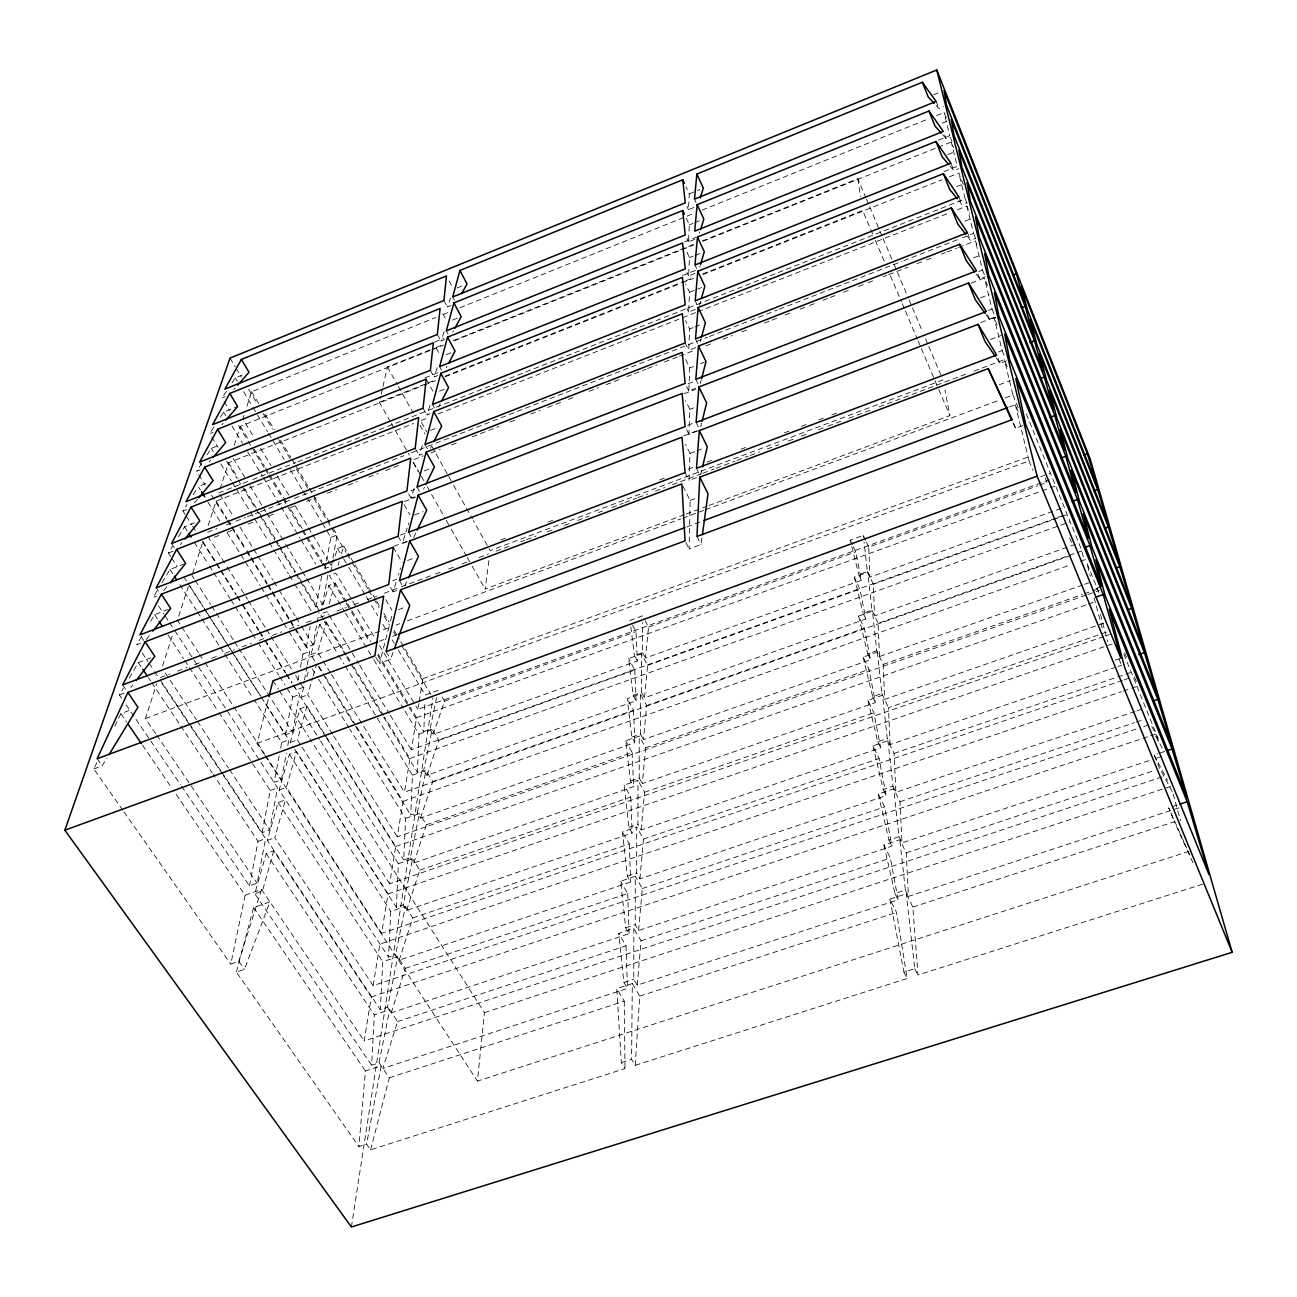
<?xml version="1.0" encoding="UTF-8"?>
<svg xmlns="http://www.w3.org/2000/svg" width="1297" height="1297" viewBox="0 0 1297 1297"><rect width="100%" height="100%" fill="white"/><g stroke="black" fill="none" stroke-linecap="round" stroke-linejoin="round"><path stroke-width="0.75" stroke-dasharray="5 3.75" d="M1135.005 711.486L895.903 792.305L894.038 753.427L887.926 740.717L872.946 745.856L879.09 758.534L886.159 795.612L639.924 878.847L636.632 873.059L636.681 827L622.43 831.88L627.359 876.205L630.65 881.976L399.136 960.234L395.553 954.722L405.345 906.425L390.802 911.418L388.533 957.105L395.553 954.722M1116.117 667.063L890.147 744.559L887.278 738.577L882.479 695.208L867.904 700.283L873.902 712.766L880.663 747.818L641.156 829.95L637.962 824.244L637.978 780.308L624.1 785.139L628.932 827.34L632.142 833.031L406.642 910.364L403.156 904.917L412.576 858.76L398.39 863.705L396.315 907.268L403.156 904.917M1178.973 807.853L908.484 896.389L906.214 852.859L899.794 839.759L883.906 845.06L890.374 858.111L898.14 899.778L637.232 985.185L633.747 979.251L633.844 928.376L618.782 933.402L623.922 982.478L627.424 988.395L382.842 1068.452L397.563 1021.582L389.684 1009.731L374.347 1014.854L371.607 1065.242L379.016 1062.81L389.684 1009.731M1148.899 760.658L902.015 842.839L899.94 801.724L893.698 788.819L878.264 794.04L884.57 806.912L891.979 846.179L638.61 930.5L635.222 924.648L635.303 876.269L620.663 881.23L625.689 927.825L629.094 933.678L391.224 1012.844L387.511 1007.266L397.725 956.683L382.793 961.742L380.313 1009.682L387.511 1007.266M1202.611 884.165L917.984 975.052L912.845 907.073L906.263 893.779L889.888 899.145L896.519 912.391L907.187 978.505L635.206 1065.34L631.574 1059.309L632.32 983.548L616.805 988.622L621.344 1062.583L624.992 1068.598L370.585 1149.839L366.581 1144.1L381.188 1065.842L365.414 1070.998L358.896 1146.564L366.581 1144.1M701.936 537.947L701.029 544.529L689.129 548.923L690.134 500.48L682.676 485.581M696.554 477.62L688.999 480.474L690.004 453.415L685.546 444.417M436.603 697.559L430.004 729.352L423.795 731.589L424.913 702.747M698.045 430.782L688.902 434.268L689.874 409.317L685.562 400.497M418.98 734.199L432.177 729.433L423.779 770.045L417.423 772.315L418.98 734.199L404.291 709.994M412.446 775.249L425.967 770.434L417.245 812.765L410.744 815.067L412.446 775.249L344.97 665.62M695.905 388.225L688.804 390.948L689.761 367.926L685.578 359.285M695.597 347.596L688.723 350.271L689.647 328.968L685.594 320.521M405.588 818.375L419.434 813.495L410.387 857.674L403.724 859.992L405.588 818.375L349.801 729.06M695.322 309.383L688.642 312.01L689.55 292.279L685.61 283.978M695.046 273.359L688.577 275.937L689.453 257.633L686 250.305M694.803 239.345L688.496 241.874L689.356 224.867L686 217.701M693.944 207.439L688.431 209.66L689.274 193.837L686 186.817M635.206 1065.34L639.729 996.145L632.32 983.548M637.232 985.185L641.058 940.811L633.844 928.376M638.61 930.5L642.291 888.542L635.303 876.269M639.924 878.847L643.474 839.11L636.681 827M641.156 829.95L644.593 792.256L637.978 780.308M1103.828 623.192L884.684 699.359L883.144 664.421L877.323 652.083L863.137 657.076L868.99 669.398L875.459 702.569L642.323 783.599L645.663 747.802L639.21 736.015L625.689 740.782L630.423 781.037L633.552 786.647L413.775 863.04L410.387 857.674M1082.671 585.012L879.512 656.525L876.772 650.705L872.427 611.179L858.598 616.091L864.321 628.218L870.53 659.687L643.442 739.614L646.668 705.568L640.378 693.944L627.197 698.645L631.834 737.085L634.882 742.63L420.552 818.067L417.245 812.765M1075.391 544.335L874.6 615.864L873.319 584.282L867.774 572.301L854.301 577.165L859.895 589.097L865.861 618.977L644.496 697.818L647.625 665.377L641.496 653.931L628.623 658.568L633.179 695.322L636.146 700.785L426.989 775.282L423.779 770.045M853.329 546.848L855.68 551.89L861.403 580.278L645.501 658.033L648.532 627.116L645.128 620.663M1189.138 851.302L477.409 1081.098L484.446 1012.649L309.837 738.658M684.33 514.714L485.159 589.033L488.937 560.239M351.39 1227.011L432.922 697.867M1162.031 776.968L364.181 1040.94L371.299 997.004L273.732 850.848L266.225 853.507L254.796 893.73L371.607 1065.242M1136.042 729.092L373.131 985.655L379.875 944.103L1121.37 691.706M1122.424 680.422L381.61 933.37L387.998 894.006L296.494 751.741L289.361 754.335L279.114 790.019L388.533 957.105M1103.796 636.519L389.635 883.824L395.698 846.487L306.951 706.184L300.012 708.729L290.285 742.435L293.56 747.526M1085.994 595.161L397.255 836.841L402.994 801.384L356.205 726.207M1070.641 555.538L404.486 792.208L409.949 758.486L384.528 717.03M1055.953 518.087L411.376 749.747L416.58 717.63L410.306 707.287M1049.5 479.841L417.926 709.313L418.85 703.574M419.158 701.661L422.887 678.704L400.254 640.799M306.351 537.493L325.109 568.491L331.529 566.043L332.583 560.239M332.94 558.294L337.155 535.029L332 526.404M295.959 574.328L315.949 606.931L322.531 604.451L328.449 571.912M292.911 684.848L296.154 689.955L303.06 687.41L304.114 681.736M304.455 679.839L306.903 666.609M307.259 664.729L309.691 651.499L295.862 629.288M325.109 568.491L326.195 562.671M326.552 560.742L330.848 537.461L326.698 530.522M294.597 628.559L306.303 647.365L313.047 644.836L316.873 623.97M317.23 622.074L318.965 612.589M261.378 697.494L285.437 734.896L292.522 732.302L299.558 694.511L293.122 684.313M315.949 606.931L321.996 574.376M221.819 772.218L262.14 832.625L269.63 829.95L277.558 787.863L175.046 631.104M297.937 680.503L299.007 674.829M300.434 667.274L302.914 654.028L287.966 630.099M279.195 755.794L274.121 782.383L281.4 779.74L286.378 753.184M287.804 745.58L288.858 739.89L263.891 701.061M306.303 647.365L310.21 626.483M181.58 786.241L249.446 885.867L257.146 883.16L265.593 838.64L223.214 775.168M285.437 734.896L292.603 697.073L286.118 686.859M280.638 748.191L281.725 742.5L254.342 700.088M249.446 885.867L258.054 841.315L213.275 774.52M262.14 832.625L270.23 790.505L219.096 712.718M245.149 895.206L261.54 889.466L238.81 961.336L230.785 964.076L245.149 895.206L173.344 790.246M390.348 421.638L379.373 402.248L380.718 396.363M381.156 394.401L382.502 388.5M382.939 386.538L387.414 366.921L434.268 348.163M700.785 474.313L701.677 470.568M700.737 426.6L701.596 423.146M263.696 753.606L257.065 743.424L268.495 698.418M370.585 1149.839L389.311 1077.823L379.016 1062.81M700.283 383.62L701.11 380.426M393.121 652.278L390.64 659.249L379.486 663.367L389.667 624.279M390.494 621.117L392.116 614.859M236.411 972.102L253.596 907.576L269.954 901.869L244.42 969.362L236.411 972.102L358.896 1146.564M700.25 341.776L701.061 338.809M273.732 850.848L262.48 891.039L254.796 893.73M373.131 985.655L274.786 837.716L285.437 799.892L278.125 802.519L267.312 840.375L380.313 1009.682M381.61 933.37L286.394 787.392L296.494 751.741M389.635 883.824L297.37 739.841L306.951 706.184M699.44 305.281L700.623 301.131M332.551 734.183L307.746 694.835L312.577 677.974M313.112 676.11L316.322 664.875M330.297 672.657L317.587 652.164L326.26 622.025L319.678 624.505L310.858 654.677L317.23 664.907M325.758 736.745L300.839 697.381L304.114 686.129M306.838 676.758L309.01 669.268M329.13 604.029L335.21 583.083L328.773 585.531L321.494 610.32M338.063 565.395L339.198 561.52M341.451 553.77L343.705 546.021L337.431 548.436L333.41 562.006M330.557 571.701L332.843 563.952M699.829 266.89L700.202 265.593M699.44 233.249L699.813 232.05M396.671 590.524L393.104 591.87L397.141 578.835M398.276 575.171L398.844 573.355M399.962 569.723L400.53 567.924M407.501 541.514L402.329 543.475L407.193 528.041M408.263 524.669L408.798 522.999M391.224 1012.844L405.361 968.389L397.725 956.683M414.343 496.767L410.987 498.048L415.089 485.305M399.136 960.234L412.754 917.984L405.345 906.425M155.608 733.502L145.459 718.538L156.661 684.022M162.514 666.026L172.971 633.828M188.357 586.471L177.381 620.29L180.688 625.381M192.572 573.517L202.3 543.573M208.169 525.496L216.096 501.128L413.662 423.471M219.987 489.131L228.564 462.737L422.433 385.841M234.206 445.39L240.399 426.308L430.345 350.336M243.982 415.283L242.815 418.915L254.293 437.948M246.933 406.22L251.634 391.726L435.533 317.587M422.384 454.047L419.126 455.312L423 443.477M406.642 910.364L419.774 870.19L412.576 858.76M413.775 863.04L426.437 824.762L419.434 813.495M429.972 413.792L426.81 415.024L430.02 405.394M420.552 818.067L432.76 781.572L425.967 770.434M437.754 375.53L434.057 377.005L437.543 366.759M426.989 775.282L438.808 740.425L432.177 729.433M632.563 625.219L636 631.671L637.362 660.967L433.117 734.524L444.563 701.191L440.867 694.997M444.498 339.603L440.915 341.046L444.223 331.497M450.902 305.573L447.4 306.984L450.545 298.067M404.729 585.822L406.61 581.818M413.581 537.655L416.256 532.078M122.826 810.285L93.806 768.943L98.167 760.026M114.784 726.109L120.913 713.609L132.245 709.362M423.6 488.969L424.443 487.234M430.523 448.259L431.35 446.654M438.645 406.755L440.202 403.756M446.281 367.683L447.027 366.289M452.766 332.145L453.48 330.832M121.642 698.24L119.373 694.916L123.361 688.123M129.327 677.909L138.276 662.605L154.797 656.347M141.697 636.357L136.72 644.706L144.502 641.739M150.647 621.328L154.619 614.648L168.886 609.168M157.034 590.897L153.046 597.495L156.824 596.036M162.028 582.661L170.02 569.464L183.898 564.082M93.806 768.943L102.155 765.862L106.776 758.275M170.604 556.397L168.415 552.992L172.452 546.442M178.5 536.634L184.547 526.825L198.052 521.54M185.082 514.39L182.926 510.986L187.011 504.468M193.156 494.676L197.241 488.158M201.862 463.094L196.641 471.265L200.127 469.887M207.098 454.907L211.265 448.373L218.48 445.487M213.94 427.053L209.644 433.668L213.032 432.306M220.377 417.148L223.587 412.203L237.659 406.545M226.408 391.289L221.965 398.001L225.273 396.671M231.968 382.891L235.292 377.849L242.166 375.076M130.9 687.361L132.634 685.092M146.172 639.616L149.512 635.384M163.795 590.589L166.973 586.633M180.348 544.529L181.872 542.681M194.469 502.912L197.387 499.442M209.239 461.927L210.633 460.289M221.836 424.735L223.165 423.211M233.784 389.473L235.065 388.03M456.982 287.999L462.008 285.956M689.274 193.837L699.829 189.557M933.516 94.843L938.785 92.703M936.207 105.576L938.931 108.526L943.535 106.662M443.039 314.555L448.681 312.285M459.932 307.746L694.495 213.178M702.001 210.163L929.074 118.611M936.58 115.579L944.086 112.563L947.037 120.021M452.604 320.083L457.776 318.008M689.356 224.867L692.971 223.408M694.787 222.679L700.202 220.506M942.238 123.166L947.653 120.978M434.576 342.068L443.979 338.306M684.621 241.891L695.905 237.367M938.428 140.189L949.712 135.666L944.086 112.563M942.611 134.661L946.162 138.682L949.323 137.417M436.132 347.418L441.758 345.164M453.01 340.673L694.754 243.949M702.261 240.95L857.803 178.727L865.699 197.355M432.225 349.59L443.509 345.067M454.793 340.56L680.455 250.289M682.335 249.543L693.619 245.02M703.023 241.258L936.207 147.988M938.088 147.242L951.252 141.973L953.49 147.615M446.233 354.648L451.534 352.525M689.453 257.633L693.165 256.141M695.03 255.396L702.471 252.429M947.734 154.602L953.311 152.365M424.865 377.946L438.029 372.709M682.562 275.531L695.743 270.295M944.038 171.626L957.218 166.405L951.252 141.973M950.117 166.227L953.83 170.604L958.71 168.675M379.373 402.248L426.389 383.604M428.269 382.858L435.792 379.859M445.195 376.13L684.022 281.384M685.902 280.638L693.425 277.655M702.812 273.926L862.667 210.519L874.551 238.486M424.314 385.096L435.597 380.605M445.017 376.876L680.277 283.557M682.157 282.811L693.457 278.336M702.861 274.591L941.898 179.78M949.436 176.797L958.84 173.068L963.331 184.32M205.672 483.603L198.263 486.521L200.403 489.942M439.505 391.143L444.952 388.987M689.55 292.279L701.45 287.561M956.619 186.671L963.525 183.947M218.771 492.909L250.807 480.279M252.688 479.55L296.04 462.462M297.921 461.732L965.146 198.927L958.84 173.068M182.926 510.986L186.509 509.575M958.84 200.63L961.952 204.472L966.995 202.494M421.185 420.504L428.723 417.553M438.127 413.856L680.86 318.43M682.741 317.684L695.905 312.512M697.786 311.766L949.939 212.643M957.462 209.692L966.865 205.996L969.864 213.486M430.507 430.474L437.981 427.556M689.647 328.968L693.149 327.606M694.9 326.925L701.904 324.169M964.871 221.171L971.988 218.382M207.617 532.256L217.053 528.576M226.489 524.896L234.027 521.961M235.924 521.216L245.36 517.535M247.241 516.806L258.557 512.396M260.454 511.65L292.522 499.134M294.403 498.405L317.035 489.569M318.932 488.839L403.821 455.717M411.376 452.766L707.562 337.204M709.443 336.474L732.075 327.638M733.972 326.893L777.357 309.967M779.254 309.237L901.869 261.394M903.75 260.648L960.347 238.567M962.244 237.837L973.561 233.411L966.865 205.996M168.415 552.992L173.928 550.836M967.319 236.249L970.594 240.464L975.782 238.437M214.216 537.298L219.874 535.094M227.413 532.159L233.055 529.954M248.132 524.085L253.774 521.88M268.852 516.011L274.51 513.823M289.588 507.954L295.23 505.749M306.53 501.339L315.949 497.675M327.266 493.282L336.685 489.601M347.985 485.208L357.405 481.544M368.705 477.134L378.14 473.47M385.663 470.535L398.86 465.396M413.938 459.527L423.357 455.863M430.88 452.929L440.315 449.265M451.615 444.855L457.257 442.666M472.335 436.797L498.713 426.518M510.013 422.125L515.671 419.92M530.749 414.051L540.168 410.387M547.707 407.453L560.888 402.313M568.426 399.379L574.085 397.174M589.146 391.305L598.566 387.641M606.104 384.706L619.301 379.567M626.84 376.633L632.482 374.428M634.363 373.698L645.679 369.305M647.56 368.559L656.979 364.895M664.518 361.96L677.699 356.821M679.579 356.091L694.657 350.222M705.957 345.829L711.615 343.624M722.915 339.214L732.335 335.55M741.754 331.886L749.293 328.952M764.371 323.083L770.029 320.878M771.91 320.148L777.568 317.943M785.09 315.009L790.748 312.804M800.168 309.14L807.707 306.205M809.587 305.476L815.246 303.271M822.784 300.337L828.426 298.132M830.307 297.402L835.965 295.197M843.504 292.263L849.162 290.074M858.582 286.394L866.104 283.459M868.001 282.73L873.643 280.525M883.062 276.861L886.84 275.402M888.721 274.656L907.56 267.328M916.979 263.664L924.518 260.729M926.398 260L932.057 257.795M941.476 254.131L945.237 252.656M947.134 251.926L956.554 248.262M958.434 247.516L975.393 240.918L977.646 246.527M424.184 470.908L429.307 468.914M689.761 367.926L693.376 366.516M700.591 363.727L704.19 362.317M973.625 257.844L979.138 255.704M410.825 490.866L414.602 489.407M688.172 383.734L695.711 380.815M978.716 271.511L982.494 270.052L975.393 240.918M976.333 274.17L979.786 278.79L985.153 276.715M404.372 501.582L415.705 497.205M684.022 393.802L695.354 389.44M971.21 283.119L984.439 278.028L987.455 285.502M330.848 537.461L337.155 535.029M414.408 514.99L423.195 511.618M689.874 409.317L693.603 407.89M980.548 297.824L989.173 294.516M400.4 535.077L406.074 532.905M687.702 425.303L693.376 423.13M988.217 310.486L992.01 309.043L984.439 278.028M393.85 546.329L407.096 541.271M683.551 435.905L696.797 430.847M980.824 322.58L994.069 317.538L997.101 325.012M985.963 314.587L989.595 319.662L995.156 317.538M407.631 560.482L413.062 558.423M690.004 453.415L695.192 451.453M696.927 450.789L703.849 448.178M990.422 339.506L1001.138 335.453M392.78 580.732L396.558 579.305M500.642 539.99L506.316 537.85M547.95 522.124L553.641 519.984M659.606 479.955L665.296 477.815M687.994 469.238L693.668 467.098M706.93 462.089L712.604 459.949M740.992 449.232L746.667 447.092M784.507 432.793L790.197 430.653M801.546 426.356L807.22 424.216M818.569 419.92L824.26 417.78M831.831 414.927L837.505 412.786M998.366 352.038L1002.143 350.612L994.069 317.538M942.968 379.956L490.185 550.641L473.389 520.6M160.423 677.569L169.907 673.986M177.494 671.133L186.979 667.566M194.566 664.696L200.257 662.556M211.638 658.276L217.329 656.136M224.916 653.266L234.384 649.7M241.972 646.846L251.456 643.28M259.043 640.41L264.734 638.27M272.321 635.417L281.806 631.85M289.393 628.98L298.877 625.413M306.465 622.56L312.139 620.42M319.727 617.55L329.211 613.984M336.798 611.13L346.283 607.563M353.87 604.694L359.561 602.554M367.148 599.7L376.633 596.134M384.22 593.264L399.379 587.557M401.276 586.844L433.522 574.701M435.419 573.987L441.11 571.831M448.697 568.978L454.388 566.838M461.975 563.984L467.65 561.844M479.031 557.548L488.515 553.981M496.103 551.128L511.277 545.405M520.762 541.838L524.555 540.411M526.452 539.698L535.937 536.115M547.302 531.835L554.889 528.981M564.373 525.398L570.064 523.258M577.651 520.405L589.033 516.125M598.517 512.542L602.311 511.115M611.795 507.549L623.16 503.268M625.057 502.539L636.438 498.259M638.335 497.545L647.819 493.979M655.407 491.109L664.891 487.542M672.478 484.689L700.915 473.972M702.812 473.259L714.193 468.979M716.09 468.266L735.059 461.116M736.955 460.403L748.337 456.106M750.233 455.393L759.718 451.826M767.305 448.973L778.67 444.676M788.154 441.11L793.845 438.97M801.433 436.116L807.123 433.976M818.504 429.68L826.092 426.826M827.989 426.113L841.267 421.103M848.854 418.25L871.6 409.674M879.188 406.82L966.427 373.958M974.015 371.104L1004.364 359.674L1008.158 369.029M119.373 694.916L124.188 693.101M996.242 357.777L1000.084 363.355L1008.077 360.355M398.536 609.671L406.01 606.866M690.134 500.48L695.5 498.47M999.144 384.787L1010.233 380.637M302.914 654.028L309.691 651.499M686.226 514.001L707.092 506.219M708.989 505.506L949.89 415.607L944.897 389.862M310.858 654.677L317.587 652.164M145.459 718.538L388.435 627.926M396.023 625.089L399.833 623.679M407.42 620.841L680.779 518.897M682.676 518.2L703.558 510.418M705.455 509.705L997.798 400.692M1005.386 397.855L1012.973 395.018L1004.364 359.674M379.291 641.269L384.982 639.145M392.586 636.324L396.379 634.914M686.875 526.874L702.066 521.232M1009.65 406.853L1015.34 404.729L1018.404 412.219M1013.022 422.79L1015.648 428.253L1024.046 425.157M292.603 697.073L299.558 694.511M300.839 697.381L307.746 694.835M422.887 678.704L1030.353 456.171M257.065 743.424L1029.056 460.938L1015.34 404.729M281.725 742.5L288.858 739.89M290.285 742.435L297.37 739.841M438.11 690.344L425.205 695.046L398.357 650.202M642.566 615.816L630.002 620.388L630.277 622.56M850.735 542.243L850.216 540.119L863.332 535.337L865.666 540.379M1040.713 476.648L1050.197 473.194M444.563 701.191L636 631.671M648.532 627.116L855.68 551.89M1061.059 508.359L869.93 577.197L868.779 547.123L1037.681 485.775M1039.578 485.094L1047.182 482.338M416.58 717.63L1040.226 491.547M1042.123 490.85L1057.347 485.337M637.362 660.967L634.46 655.585L642.615 652.634L642.566 622.625M861.403 580.278L858.776 574.652L867.32 571.572L864.078 542.033M270.23 790.505L277.558 787.863M279.114 790.019L286.394 787.392M1057.866 517.39L1063.572 515.347M438.808 740.425L634.784 669.998L628.623 658.568M647.625 665.377L859.895 589.097M873.319 584.282L1051.478 520.259M1053.375 519.578L1068.533 514.131M409.949 758.486L1069.636 521.945M633.179 695.322L641.545 692.339L641.496 653.931M865.861 618.977L863.17 613.254L871.924 610.125L867.774 572.301M258.054 841.315L265.593 838.64M267.312 840.375L274.786 837.716M432.76 781.572L633.503 710.237L627.197 698.645M646.668 705.568L864.321 628.218M879.512 656.525L878.101 623.322L1075.213 553.284M1077.11 552.619L1082.8 550.593M402.994 801.384L1069.182 565.314M1080.644 561.244L1086.367 559.218M631.834 737.085L640.41 734.07L640.378 693.944M858.598 616.091L867.79 653.883L876.772 650.705M1084.568 584.347L1090.258 582.337M1095.997 588.562L1101.477 586.649M426.437 824.762L632.174 752.536L625.689 740.782M645.663 747.802L868.99 669.398M883.144 664.421L1082.428 594.464M1084.324 593.783L1097.602 589.13M1087.891 594.496L1099.337 590.475M395.698 846.487L1086.562 604.726M1088.475 604.062L1096.111 601.386M630.423 781.037L639.21 777.973L639.21 736.015M863.137 657.076L872.654 696.684L881.879 693.457L877.323 652.083M419.774 870.19L630.747 797.055L624.1 785.139M644.593 792.256L873.902 712.766M890.147 744.559L888.445 707.724L1107.314 631.866M1105.709 635.854L1109.535 634.525M387.998 894.006L1112.21 643.928M1115.144 660.205L1120.884 658.228M628.932 827.34L637.962 824.244M867.904 700.283L877.777 741.835L887.278 738.577M1118.03 666.415L1121.856 665.102M412.754 917.984L629.272 843.958L622.43 831.88M643.474 839.11L879.09 758.534M894.038 753.427L1131.016 672.397M1124.337 679.774L1130.076 677.812M1123.283 691.058L1138.604 685.837M627.359 876.205L636.632 873.059M872.946 745.856L883.208 789.549L892.968 786.241L887.926 740.717M1136.918 710.837L1142.657 708.908M405.361 968.389L627.699 893.471L620.663 881.23M642.291 888.542L884.57 806.912M899.94 801.724L1134.502 722.688M1136.415 722.056L1142.138 720.127M1143.711 726.515L1149.466 724.585M371.299 997.004L1140.906 739.047M1142.835 738.398L1148.591 736.469M1150.504 735.821L1156.259 733.891L1158.886 743.246M625.689 927.825L635.222 924.648M878.264 794.04L888.931 840.018L898.999 836.678L893.698 788.819M1172.245 791.478L1159.745 768.764L1154.119 755.016L1157.718 753.816M1159.502 753.217L1164.884 751.433M1156.551 758.113L1162.307 756.2M397.563 1021.582L626.029 945.805L618.782 933.402M641.058 940.811L890.374 858.111M906.214 852.859L1153.99 770.661M484.446 1012.649L1170.948 786.339M623.922 982.478L633.747 979.251M883.906 845.06L895.011 893.536L905.387 890.131L899.794 839.759M1172.358 806.588L1177.919 804.772M389.311 1077.823L624.279 1001.187L616.805 988.622M639.729 996.145L896.519 912.391M912.845 907.073L1174.401 821.763L1193.483 863.98M621.344 1062.583L631.574 1059.309M889.888 899.145L903.944 972.134L914.774 968.681L906.263 893.779M123.977 811.938L230.785 964.076M97.145 758.713L102.155 765.862M238.81 961.336L244.42 969.362M120.913 713.609L126.603 721.943M142.557 745.256L172.193 788.576M253.596 907.576L365.414 1070.998M126.166 704.887L180.445 784.588M122.648 684.913L126.441 690.507M156.742 735.156L257.146 883.16M261.54 889.466L364.181 1040.94M138.276 662.605L141.632 667.615M148.361 677.634L150.598 680.974M151.717 682.644L179.699 724.407M180.818 726.077L212.157 772.85M266.225 853.507L374.347 1014.854M161.882 683.292L189.751 725.055M190.87 726.725L222.095 773.498M142.33 653.104L147.923 661.486M149.042 663.172L153.516 669.884M154.635 671.554L159.126 678.266M160.244 679.952L188.227 721.894M189.346 723.564L220.701 770.548M141.762 637.621L143.594 640.378M165.238 672.932L196.333 719.705M197.436 721.375L228.531 768.148M229.65 769.818L269.63 829.95M154.619 614.648L157.958 619.723M167.962 634.946L183.526 658.617M184.628 660.303L217.977 711.032M278.125 802.519L382.793 961.742M158.542 605.894L164.054 614.292M165.141 615.978L168.448 621.02M169.55 622.706L173.96 629.418M156.207 587.833L158.396 591.205M181.807 627.067L198.409 652.521M199.511 654.223L203.937 661M205.039 662.702L232.714 705.114M233.817 706.8L264.799 754.303M265.901 756.005L281.4 779.74M264.815 755.308L477.409 1081.098M170.02 569.464L173.295 574.555M179.878 584.736L196.301 610.174M197.387 611.876L200.678 616.967M201.781 618.669L219.306 645.809M220.393 647.495L223.684 652.586M224.77 654.288L253.255 698.386M289.361 754.335L390.802 911.418M190.059 586.276L206.353 611.6M207.423 613.286L210.681 618.361M211.768 620.047L229.147 647.057M230.234 648.743L233.492 653.801M234.579 655.488L262.805 699.375M171.69 558.083L177.17 566.594M183.72 576.792L187.011 581.883M188.097 583.585L203.418 607.385M204.504 609.087L207.779 614.194M208.882 615.897L226.375 643.101M227.478 644.787L230.753 649.894M231.855 651.597L260.275 695.792M294.646 749.228L396.315 907.268M171.528 543.508L174.706 548.469M191.956 575.398L194.145 578.802M195.247 580.505L210.552 604.386M211.638 606.088L233.509 640.199M234.595 641.918L237.87 647.025M238.972 648.727L292.522 732.302M272.97 680.812L278.385 689.307M279.471 691.009L308.751 736.972M184.547 526.825L187.789 531.932M194.258 542.146L208.314 564.276M209.401 565.978L212.643 571.085M213.713 572.788L229.926 598.339M231.012 600.041L234.254 605.148M235.324 606.85L251.537 632.385M252.623 634.087L256.952 640.896M258.022 642.599L278.563 674.943M279.633 676.645L285.048 685.156M300.012 708.729L319.467 739.387M320.554 741.09L398.39 863.705M202.916 541.692L220.101 568.864M221.171 570.567L236.2 594.334M237.27 596.02L241.566 602.813M242.652 604.515L258.752 629.985M259.822 631.688L264.118 638.481M265.204 640.167L285.599 672.43M286.669 674.132L292.036 682.611M186.168 516.093L191.551 524.62M192.637 526.323L195.863 531.446M202.332 541.66L219.598 568.945M220.668 570.648L235.762 594.512M236.848 596.215L241.161 603.024M242.231 604.726L258.411 630.31M259.481 632.012L263.81 638.821M264.88 640.523L285.372 672.916M286.442 674.618L291.841 683.146M326.828 738.463L403.724 859.992M207.877 536.391L226.051 565.233M227.121 566.935L247.451 599.165M248.521 600.868L265.626 628.024M266.696 629.71L269.906 634.8M270.976 636.503L291.306 668.733M295.57 675.526L298.78 680.617M299.85 682.319L303.06 687.41M333.621 735.885L397.255 836.841M198.781 474.686L205.169 484.948M211.557 495.211L226.456 519.14M227.526 520.843L245.619 549.912M246.689 551.63L249.883 556.753M250.953 558.456L266.923 584.104M267.976 585.822L271.17 590.946M272.24 592.648L293.527 626.84M318.3 666.609L354.421 724.634M355.491 726.336L410.744 815.067M207.877 501.907L220.701 522.415M227.105 532.678L239.913 553.187M240.983 554.889L260.211 585.66M261.281 587.363L282.633 621.555M283.703 623.257L286.896 628.397M312.237 668.944L317.603 677.537M318.689 679.255L348.731 727.341M199.657 462.105L201.635 465.299M219.825 494.611L233.59 516.806M239.945 527.052L252.672 547.529M253.726 549.247L256.903 554.37M257.957 556.073L272.792 579.97M273.845 581.672L278.093 588.514M279.147 590.216L295.035 615.816M296.105 617.534L300.337 624.36M301.39 626.062L313.047 644.836M331.367 674.359L404.486 792.208M216.096 501.128L226.732 518.216M227.786 519.935L230.979 525.058M232.05 526.76L245.879 548.971M246.933 550.69L250.126 555.813M251.196 557.515L267.15 583.147M268.22 584.866L271.397 589.989M272.467 591.691L289.49 619.042M290.544 620.744L294.808 627.57M318.981 666.415L324.299 674.959M325.369 676.661L355.151 724.504M211.751 437.105L218.058 447.384M226.489 461.116L237.011 478.269M238.064 479.987L241.226 485.127M242.263 486.845L254.909 507.435M255.947 509.154L259.108 514.293M260.162 516.011L274.899 540.022M275.953 541.741L279.114 546.88M280.168 548.599L294.905 572.625M323.537 619.285L320.375 614.13L326.925 611.649L351.211 651.353M324.59 621.004L345.683 655.39M346.737 657.109L382.615 715.571M383.669 717.29L417.423 772.315M211.265 448.373L213.389 451.81M220.782 463.823L231.352 480.992M232.406 482.711L235.568 487.85M236.621 489.569L249.316 510.175M250.37 511.893L253.531 517.049M254.585 518.768L268.333 541.076M269.387 542.795L272.548 547.95M273.618 549.669L288.404 573.696M289.458 575.414L293.689 582.288M294.743 584.007L311.653 611.471M319.678 624.505L337.593 653.623M338.647 655.342L343.916 663.902M233.201 458.36L244.76 477.264M250.013 485.856L265.788 511.634M266.825 513.369L284.692 542.584M285.745 544.302L301.504 570.08M302.558 571.799L305.719 576.954M306.757 578.673L322.531 604.451M352.265 653.072L358.588 663.432M359.658 665.166L389.197 713.496M390.267 715.214L411.376 749.747M228.564 462.737L238.064 478.22M244.403 488.531L258.119 510.905M259.173 512.623L262.334 517.779M263.388 519.513L278.158 543.589M279.212 545.307L298.213 576.29M299.267 578.008L302.428 583.164M303.482 584.882L319.321 610.692M326.26 622.025L346.396 654.839M347.45 656.574L352.752 665.199M353.805 666.934L383.474 715.296M223.587 412.203L225.694 415.64M231.968 426L242.442 443.25M247.678 451.875L262.334 476.031M263.372 477.766L280.12 505.36M281.173 507.095L300.012 538.142M301.066 539.876L315.722 564.033M328.773 585.531L344.499 611.454M345.553 613.189L372.823 658.13M373.876 659.865L403.237 708.259M240.399 426.308L248.781 440.186M254.034 448.843L264.507 466.174M265.561 467.909L268.706 473.113M269.76 474.848L282.324 495.649M283.378 497.383L286.524 502.588M290.723 509.51L302.25 528.576M303.303 530.311L306.449 535.515M307.486 537.25L322.159 561.52M323.212 563.255L326.358 568.459M335.21 583.083L346.688 602.051M347.726 603.786L350.855 608.958M351.892 610.676L370.666 641.739M377.978 653.801L409.268 705.568M224.041 401.454L229.261 410.063M238.632 425.562L246.965 439.343M248.003 441.061L251.132 446.233M252.185 447.951L267.814 473.778M268.852 475.496L282.389 497.886M283.443 499.604L301.147 528.884M302.185 530.603L305.314 535.774M345.132 601.581L329.406 575.592L335.81 573.144L356.594 607.612M346.186 603.316L350.385 610.255M351.422 611.989L369.256 641.464M377.654 655.325L408.069 705.6M409.122 707.319L423.795 731.589M375.806 657.303L379.486 663.367M386.068 651.645L390.64 659.249M260.551 448.34L270.992 465.639M277.25 476.031L288.728 495.081M295.003 505.457L311.702 533.164M312.739 534.883L327.363 559.12M328.4 560.855L331.529 566.043M357.632 609.347L374.266 636.924M379.47 645.533L414.797 704.141M415.851 705.86L417.926 709.313M430.004 729.352L433.117 734.524M235.292 377.849L237.367 381.318M243.609 391.726L251.91 405.604M252.947 407.339L267.49 431.625M268.528 433.36L284.108 459.381M290.35 469.79L301.763 488.872M302.801 490.606L305.914 495.811M306.967 497.545L321.494 521.848M322.531 523.583L325.66 528.787M337.431 548.436L342.586 557.062M343.624 558.78L347.758 565.687M348.78 567.405L365.3 595.015M366.338 596.733L370.472 603.64M371.509 605.359L377.703 615.702M382.858 624.327L386.992 631.234M392.164 639.859L394.223 643.312M251.634 391.726L258.849 403.821M265.026 414.181L274.299 429.712M280.492 440.072L290.787 457.338M291.825 459.057L308.297 486.683M309.335 488.418L330.962 524.669M343.705 546.021L349.882 556.364M350.903 558.083L354 563.255M355.021 564.973L375.579 599.441M376.616 601.16L379.697 606.331M383.815 613.222L388.954 621.847M394.093 630.455L399.233 639.081M230.039 358.085L235.211 366.759M236.249 368.478L241.42 377.151M248.667 389.295L256.952 403.156M263.161 413.565L272.483 429.161M278.693 439.553L290.074 458.635M296.283 469.028L307.665 488.094M313.89 498.502L326.309 519.303M327.347 521.037L330.443 526.242M331.481 527.976L345.975 552.246M347.012 553.981L351.147 560.904M352.184 562.639L367.7 588.643M368.737 590.378L372.888 597.317M373.925 599.052L379.097 607.709M384.269 616.383L389.44 625.057M393.591 631.979L395.65 635.449M401.859 645.857L430.847 694.398M385.712 599.619L391.889 610.028M390.494 587.444L393.104 591.87M399.444 580.456L402.054 584.882M393.25 547.237L402.183 562.541M398.13 536.245L402.329 543.475M408.49 532.289L411.846 538.093M404.178 504.663L409.933 514.682M408.555 493.8L410.987 498.048M416.986 487.072L419.417 491.336M391.354 423.389L394.337 428.675M395.342 430.442L409.317 455.117M413.305 462.17L420.293 474.491M421.282 476.258L426.275 485.078M427.28 486.829L445.244 518.557M446.233 520.308L450.237 527.36M451.226 529.127L466.207 555.554M467.196 557.321L471.184 564.373M472.189 566.124L485.159 589.033M413.5 463.078L418.137 471.249M415.202 448.34L419.126 455.312M424.978 444.531L427.913 449.767M1155.562 736.031L1164.203 751.498M421.395 422.303L426.778 431.95M387.414 366.921L397.287 384.577M398.276 386.344L413.111 412.851M420.017 425.205L424.962 434.041M431.885 446.411L447.692 474.67M448.681 476.437L452.637 483.505M453.626 485.273L472.4 518.832M423.017 408.198L426.81 415.024M432.501 404.453L434.398 407.874M639.21 777.973L642.323 783.599M426.227 379.113L433.085 391.532M430.377 370.294L434.057 377.005M436.197 348.066L439.035 353.287M439.618 366.613L441.45 369.985M640.41 734.07L643.442 739.614M437.348 334.464L440.915 341.046M442.844 313.631L445.601 318.754M446.33 330.848L448.113 334.14M641.545 692.339L644.496 697.818M443.931 300.531L447.4 306.984M1151.849 726.644L1159.096 740.214M452.702 296.981L454.42 300.207M642.615 652.634L645.501 658.033M449.151 280.979L452.734 287.675M1154.119 755.016L1167.543 780.421M685.87 542.486L689.129 548.923M903.944 972.134L907.187 978.505M696.959 536.455L701.029 544.529M914.774 968.681L917.984 975.052M685.092 472.643L688.999 480.474M895.011 893.536L898.14 899.778M696.457 468.363L699.569 474.637M905.387 890.131L908.484 896.389M686.632 429.664L688.902 434.268M888.931 840.018L891.979 846.179M696.116 422.4L699.132 428.545M898.999 836.678L902.015 842.839M686.616 386.457L688.804 390.948M883.208 789.549L886.159 795.612M695.808 379.34L697.981 383.847M892.968 786.241L895.903 792.305M685.173 342.927L688.723 350.271M877.777 741.835L880.663 747.818M695.5 338.906L697.624 343.316M686.924 308.41L688.642 312.01M872.654 696.684L875.459 702.569M695.224 300.855L696.943 304.471M881.879 693.457L888.445 707.724M686.907 272.402L688.577 275.937M867.79 653.883L870.53 659.687M694.965 265.01L696.619 268.544M686.875 238.421L688.496 241.874M871.924 610.125L878.101 623.322M686.859 206.272L688.431 209.66M694.479 199.154L696.051 202.559M867.32 571.572L869.93 577.197M850.216 540.119L852.551 545.162M866.445 542.065L868.779 547.123M1180.092 833.339L1168.662 807.804L1174.401 821.763M1180.74 834.782L1182.037 837.651M1182.686 839.11L1183.983 841.996M1184.631 843.455L1189.868 855.145M875.345 240.35L884.862 262.724M890.423 275.775L901.512 301.877M902.307 303.741L904.69 309.335M905.484 311.199L917.368 339.166M918.163 341.03L920.546 346.623M921.34 348.488L937.99 387.641M938.785 389.505L949.89 415.607M866.477 199.219L868.844 204.813M869.639 206.677L879.107 229.034M879.885 230.898L882.252 236.492M883.046 238.356L893.293 262.578M894.087 264.442L908.273 297.97M909.067 299.834L922.475 331.513M925.62 338.971L927.987 344.564M928.782 346.429L941.395 376.227M1013.541 423.098L1015.648 428.253M1029.056 460.938L1032.898 470.325M1045.155 477.831L1047.441 483.441M1069.603 537.801L1071.906 543.427M1119.084 659.135L1122.132 666.626M987.617 314.782L989.595 319.662M1002.143 350.612L1005.175 358.085M1124.661 652.683L1126.915 658.26M1134.453 676.839L1136.723 682.417M1026.381 413.954L1081.082 548.68L1084.146 559.915M1098.964 592.729L1086.902 563.011L1090.291 576.322M1123.834 654.028L1156.259 733.891M998.042 358.377L1000.084 363.355M1012.973 395.018L1018.323 408.133M977.857 274.024L979.786 278.79M992.01 309.043L995.772 318.381M967.465 232.698L970.594 240.464M982.494 270.052L985.509 277.526M950.863 163.179L953.83 170.604M965.146 198.927L968.129 206.401M958.905 196.885L961.952 204.472M973.561 233.411L975.814 239.021M944.719 135.034L946.162 138.682M936.094 101.409L938.931 108.526M950.458 137.547L951.949 141.292M1173.088 793.975L1180.578 820.742M1094.068 597.771L1102.953 630.601M1100.521 614.34L1107.622 641.707M851.789 546.491L858.776 574.652M854.301 577.165L863.17 613.254M857.803 178.727L860.543 196.609M630.828 626.905L634.46 655.585M863.332 535.337L863.591 537.558M634.784 669.998L636.146 700.785M633.503 710.237L634.882 742.63M632.174 752.536L633.552 786.647M630.747 797.055L632.142 833.031M629.272 843.958L630.65 881.976M627.699 893.471L629.094 933.678M626.029 945.805L627.424 988.395M624.279 1001.187L624.992 1068.598"/><path stroke-width="1.5" d="M699.78 477.166L696.959 536.455L1012.13 419.677L988.217 368.607L699.78 477.166L708.016 493.784L702.39 534.688M699.326 430.588L696.457 468.363L996.696 355.038L978.051 324.38L699.326 430.588L707.303 446.865L702.552 466.855M698.905 386.976L696.116 422.4L986.304 311.539L968.535 283.022L698.905 386.976L706.638 402.897L702.034 421.428M698.516 346.023L695.808 379.34L976.576 270.846L959.634 244.29L698.516 346.023L706.006 361.62L701.531 378.821M698.143 307.519L695.5 338.906L967.465 232.698L951.268 207.909L698.143 307.519L705.406 322.807L701.466 337.317M697.802 271.251L695.224 300.855L958.905 196.885L943.405 173.701L697.802 271.251L704.855 286.215L701.401 298.375M697.462 237.027L694.965 265.01L950.863 163.179L935.98 141.47L697.462 237.027L704.32 251.699L700.591 264.312M697.154 204.667L694.706 231.158L943.259 131.402L928.992 111.023L697.154 204.667L703.833 219.047L700.558 229.65M696.862 174.041L694.479 199.154L936.094 101.409L922.362 82.246L696.862 174.041L703.347 188.13L700.169 198.052M400.53 589.811L386.068 651.645L685.043 540.865L681.849 483.927L400.53 589.811L409.755 605.456L394.353 648.824M268.982 696.457L272.97 680.812L377.395 641.966M409.609 541.011L399.444 580.456L685.092 472.643L681.979 437.202L409.609 541.011L418.493 556.364L408.474 577.813M418.12 495.211L408.49 532.289L685.124 426.6L682.109 393.445L418.12 495.211L426.713 510.272L417.148 530.23M426.129 452.15L416.986 487.072L685.156 383.442L682.222 352.379L426.129 452.15L434.43 466.936L426.146 483.797M433.684 411.603L424.978 444.531L685.173 342.927L682.335 313.744L433.684 411.603L441.71 426.097L433.765 441.823M440.802 373.325L432.501 404.453L685.205 304.811L682.449 277.347L440.802 373.325L448.584 387.56L441.742 400.773M447.53 337.171L439.618 366.613L685.238 268.884L682.546 242.993L447.53 337.171L455.069 351.114L448.503 363.484M453.885 302.931L446.33 330.848L685.254 234.968L682.644 210.519L453.885 302.931L461.213 316.63L454.907 328.222M459.932 270.473L452.702 296.981L685.27 202.883L682.741 179.78L459.932 270.473L467.05 283.913L461.651 293.576M64.85 830.21L230.039 358.085L936.791 69.989L1090.096 458.668L1232.15 952.306L351.39 1227.011L64.85 830.21L1037.114 476.177L936.791 69.989M127.868 692.436L97.145 758.713L374.898 655.796L383.653 596.15L127.868 692.436L137.92 707.238L109.078 754.514M145.134 641.788L122.648 684.913L388.743 584.493L393.25 547.237L145.134 641.788L154.797 656.347L136.104 680.585M161.363 594.204L139.946 634.882L398.13 536.245L402.265 501.323L161.363 594.204L170.669 608.488L152.819 631.169M176.635 549.377L156.207 587.833L406.934 490.947L410.727 458.165L176.635 549.377L185.633 563.417L170.134 582.71M191.048 507.078L171.528 543.508L415.202 448.34L418.704 417.488L191.048 507.078L199.738 520.875L184.887 539.001M204.667 467.115L185.99 501.663L423.017 408.198L426.227 379.113L204.667 467.115L213.081 480.668L198.83 497.708M217.556 429.291L199.657 462.105L430.377 370.294L433.344 342.846L217.556 429.291L225.694 442.617L213.405 457.03M229.78 393.445L212.595 424.654L437.348 334.464L440.088 308.508L229.78 393.445L237.659 406.545L225.84 420.131M241.372 359.415L224.867 389.149L443.931 300.531L446.476 275.937L241.372 359.415L249.024 372.288L237.643 385.128M1012.746 275.191L1016.362 273.797L944.054 90.579L946.599 105.414L1024.208 301.731L1016.362 273.797M1021.469 307.811L1025.181 306.4L951.268 119.519L954.057 135.504L1033.45 335.761L1025.181 306.4M1029.915 342.505L1034.503 340.771L958.888 150.144L961.969 167.378L1043.193 371.704L1034.503 340.771M1041.199 378.27L1044.344 377.103L966.978 182.585L970.351 201.181L1053.504 409.739L1044.344 377.103M398.276 634.201L684.978 527.587M703.963 520.519L1007.753 407.55M1049.905 417.326L1054.753 415.526L975.539 216.988L979.251 237.092L1064.432 450.01L1054.753 415.526M1060.784 458.1L1065.794 456.268L984.65 253.564L988.736 275.337L1076.024 492.763L1065.794 456.268M1083.66 455.004L1087.34 453.674L1021.323 286.378L1027.435 309.87L1097.992 488.337L1087.34 453.674M1093.809 490.769L1097.586 489.407L1030.256 319.192L1036.725 344.045L1108.708 525.642L1097.586 489.407M1072.343 501.372L1077.515 499.507L994.361 292.522L998.852 316.128L1088.345 538.223L1077.515 499.507M1104.931 528.236L1108.368 527.004L1039.675 353.822L1046.549 380.151L1120.008 564.941L1108.368 527.004M1084.632 547.415L1089.983 545.518L1004.705 334.091L1009.666 359.755L1101.477 586.649L1089.983 545.518M1116.198 567.875L1119.733 566.627L1049.63 390.381L1056.925 418.347L1131.908 606.396L1119.733 566.627M1095.9 597.123L1103.261 594.545L1015.794 378.562L1025.732 424.524L1120.884 658.228L1103.261 594.545M1128.082 609.72L1131.73 608.455L1144.489 650.186L1067.934 458.781L1060.168 429.08L1131.73 608.455M1138.782 654.58L1144.408 652.65L1157.816 696.521L1079.607 501.712L1071.322 470.065L1144.408 652.65M1152.611 701.191L1157.832 699.423L1171.921 745.629L1092.025 547.334L1083.173 513.596L1157.832 699.423M1166.684 750.833L1172.05 749.034L1186.901 797.768L1105.239 595.939L1095.77 559.866L1172.05 749.034M1179.767 804.156L1187.177 801.741L1208.966 874.518L1124.775 667.777L1109.194 609.185L1187.177 801.741M934.18 103.403L928.247 96.983L922.362 82.246M941.217 133.088L935.007 126.068L928.992 111.023M948.642 164.492L942.141 156.824L935.98 141.47M957.283 198.733L949.712 189.394L943.405 173.701M965.698 234.173L957.753 223.959L951.268 207.909M974.631 271.884L966.281 260.697L959.634 244.29M985.055 313.323L975.376 299.802L968.535 283.022M995.285 356.399L985.072 341.549L978.051 324.38M127.738 723.613L141.422 743.603M142.767 669.284L147.242 675.964M159.061 621.409L162.401 626.483M174.398 576.257L176.587 579.646M188.859 533.634L191.032 537.039M201.473 491.66L204.683 496.783M1011.725 420.082L988.217 368.607M682.644 210.519L684.33 214.118M682.741 179.78L684.378 183.299M1037.114 476.177L1232.15 952.306"/></g></svg>
